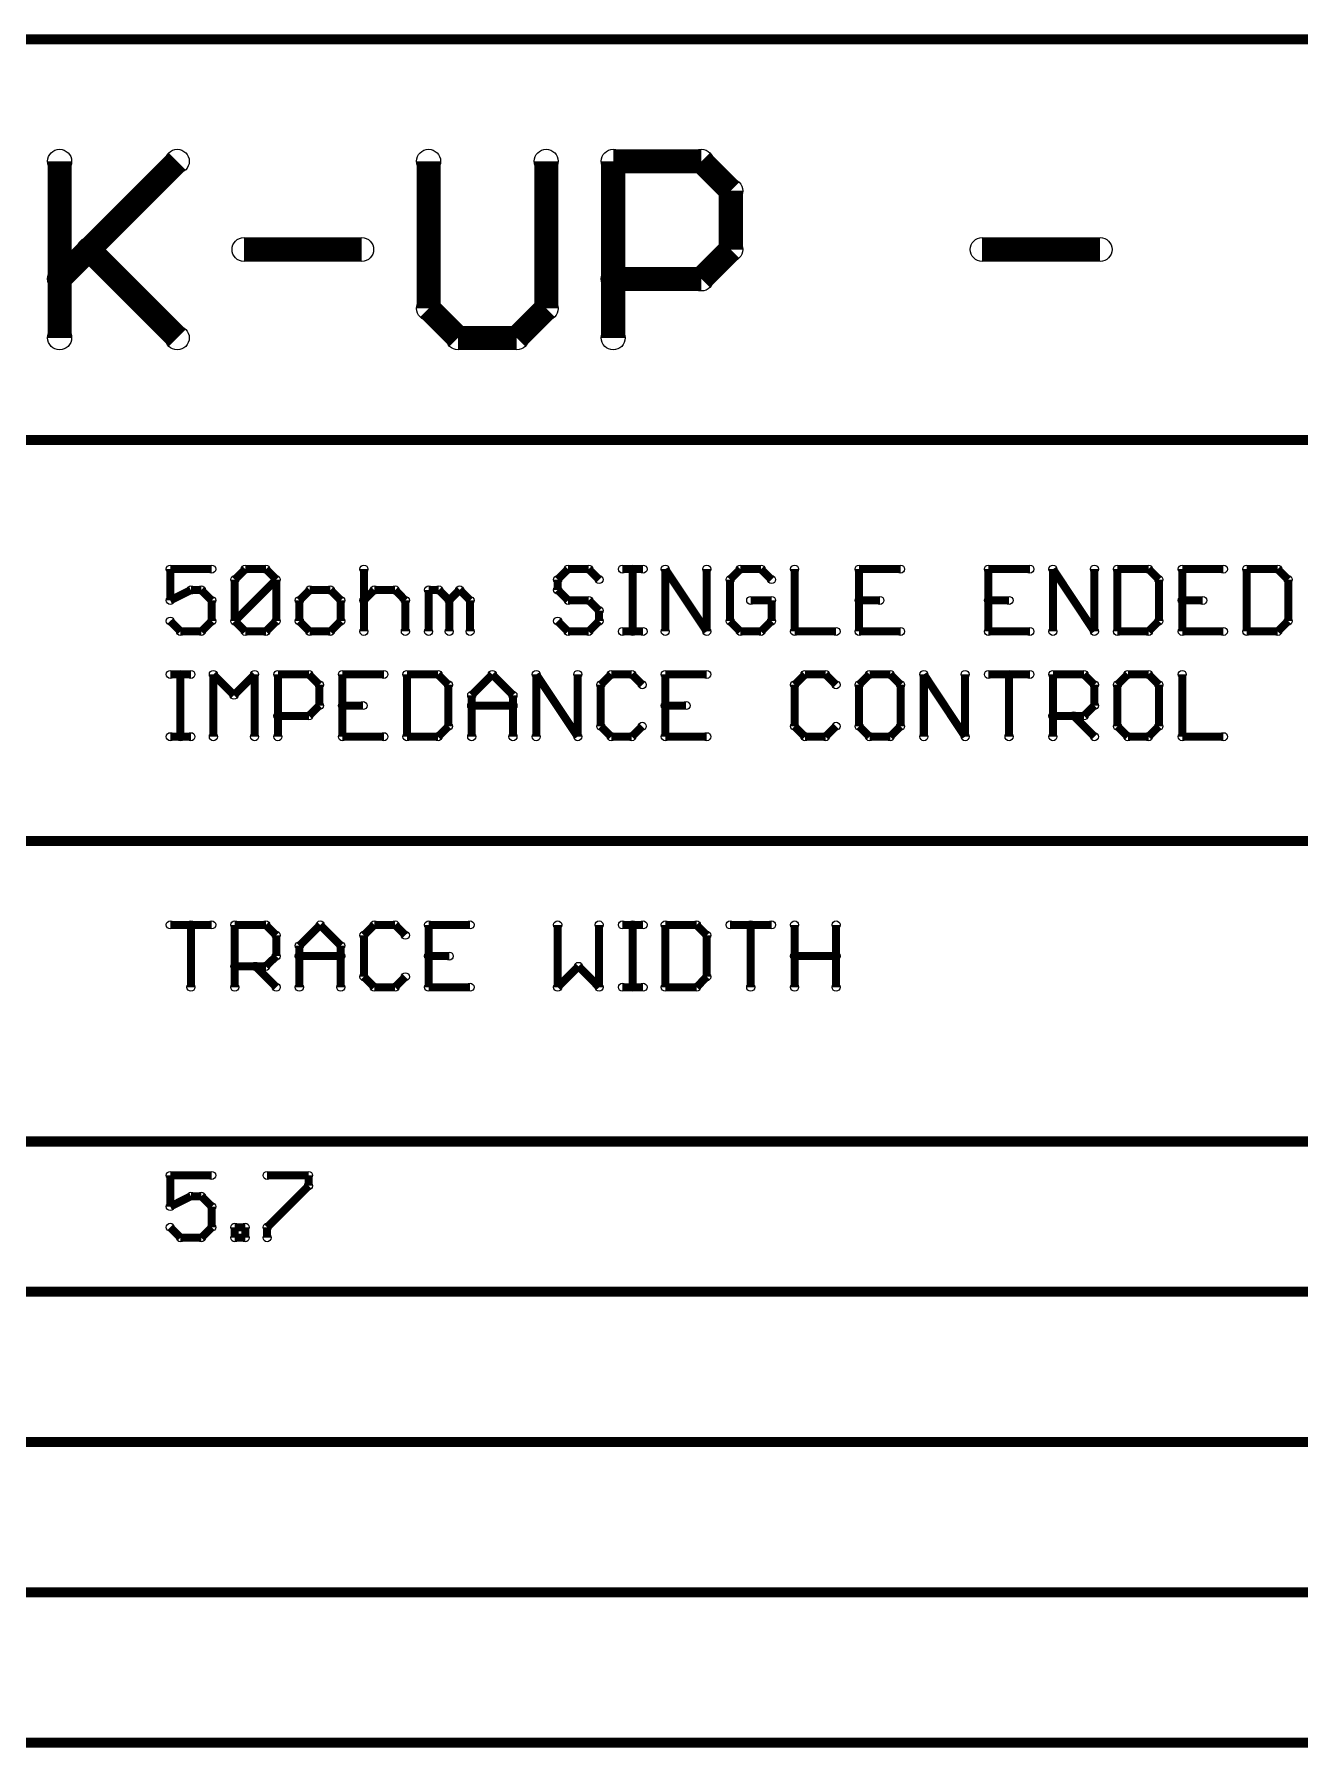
# Model space of a CAD drawing. Extents: x 0 to 123, y 0 to 26.
# Drawn here: x 57.04 to 73.08, y 4.15 to 25.87 of the extents above; entities that cross this region are included whole.
import ezdxf

# ---------------------------------------------------------------- set-up
doc = ezdxf.new("R2010")
doc.units = 0
doc.layers.get('0').update_dxf_attribs({"linetype": 'CONTINUOUS'})
doc.layers.add('XIAOESP32C3_GTO', color=3, linetype='CONTINUOUS')

# ---------------------------------------------------------------- blocks, each defined once
blk = doc.blocks.new('ROUND_16')
blk.add_circle((0, 0), 0.152)
blk = doc.blocks.new('ROUND_2')
blk.add_circle((0, 0), 0.0508)

msp = doc.modelspace()

# ---------------------------------------------------------------- linework, layer by layer
at = {"layer": 'XIAOESP32C3_GTO'}
for points, const_width in [([(122.85218, 25.80386), (27.60218, 25.80386)], 0.127), ([(57.3659, 22.01926), (57.3659, 24.257)], 0.3048), ([(57.3659, 22.76602), (58.85688, 24.257)], 0.3048), ([(62.04204, 24.257), (62.04204, 22.39264)], 0.3048), ([(63.53302, 22.39264), (63.53302, 24.257)], 0.3048), ([(64.38138, 24.257), (65.49898, 24.257)], 0.3048), ([(64.38138, 22.01926), (64.38138, 24.257)], 0.3048), ([(65.49898, 24.257), (65.87236, 23.88362)], 0.3048), ([(65.87236, 23.88362), (65.87236, 23.1394)], 0.3048), ([(58.85688, 22.01926), (57.73674, 23.1394)], 0.3048), ([(61.19368, 23.1394), (59.7027, 23.1394)], 0.3048), ([(65.87236, 23.1394), (65.49898, 22.76602)], 0.3048), ([(69.05752, 23.1394), (70.55104, 23.1394)], 0.3048), ([(65.49898, 22.76602), (64.38138, 22.76602)], 0.3048), ([(62.04204, 22.39264), (62.41542, 22.01926)], 0.3048), ([(63.15964, 22.01926), (63.53302, 22.39264)], 0.3048), ([(62.41542, 22.01926), (63.15964, 22.01926)], 0.3048), ([(56.81218, 20.72386), (79.03718, 20.72386)], 0.127), ([(59.29376, 19.0881), (58.76798, 19.0881)], 0.1016), ([(58.76798, 19.0881), (58.76798, 18.69186)], 0.1016), ([(59.58586, 18.95602), (59.71794, 19.0881)], 0.1016), ([(59.71794, 19.0881), (59.97956, 19.0881)], 0.1016), ([(59.97956, 19.0881), (60.11164, 18.95602)], 0.1016), ([(61.22162, 19.0881), (61.22162, 18.29816)], 0.1016), ([(63.6778, 18.95602), (63.80988, 19.0881)], 0.1016), ([(63.80988, 19.0881), (64.0715, 19.0881)], 0.1016), ([(64.0715, 19.0881), (64.20358, 18.95602)], 0.1016), ([(64.49822, 19.0881), (64.75984, 19.0881)], 0.1016), ([(64.62776, 19.0881), (64.62776, 18.29816)], 0.1016), ([(65.04178, 18.29816), (65.04178, 19.0881)], 0.1016), ([(65.04178, 19.0881), (65.56756, 18.29816)], 0.1016), ([(65.56756, 18.29816), (65.56756, 19.0881)], 0.1016), ([(65.8622, 18.95602), (65.99174, 19.0881)], 0.1016), ([(65.99174, 19.0881), (66.2559, 19.0881)], 0.1016), ([(66.2559, 19.0881), (66.38798, 18.95602)], 0.1016), ([(66.68008, 19.0881), (66.68008, 18.29816)], 0.1016), ([(67.49796, 18.29816), (67.49796, 19.0881)], 0.1016), ([(67.49796, 19.0881), (68.02374, 19.0881)], 0.1016), ([(69.13626, 19.0881), (69.13626, 18.29816)], 0.1016), ([(69.66204, 19.0881), (69.13626, 19.0881)], 0.1016), ([(69.95414, 18.29816), (69.95414, 19.0881)], 0.1016), ([(69.95414, 19.0881), (70.47992, 18.29816)], 0.1016), ([(70.47992, 18.29816), (70.47992, 19.0881)], 0.1016), ([(70.77202, 19.0881), (71.16572, 19.0881)], 0.1016), ([(70.77202, 18.29816), (70.77202, 19.0881)], 0.1016), ([(71.16572, 19.0881), (71.2978, 18.95602)], 0.1016), ([(71.59244, 19.0881), (71.59244, 18.29816)], 0.1016), ([(71.59244, 19.0881), (72.11568, 19.0881)], 0.1016), ([(72.80402, 19.0881), (72.41032, 19.0881)], 0.1016), ([(72.41032, 19.0881), (72.41032, 18.29816)], 0.1016), ([(72.9361, 18.95602), (72.80402, 19.0881)], 0.1016), ([(60.11164, 18.95602), (59.58586, 18.43024)], 0.1016), ([(59.58586, 18.43024), (59.58586, 18.95602)], 0.1016), ([(60.11164, 18.43024), (60.11164, 18.95602)], 0.1016), ([(63.6778, 18.82394), (63.6778, 18.95602)], 0.1016), ([(65.8622, 18.95602), (65.8622, 18.43024)], 0.1016), ([(71.2978, 18.95602), (71.2978, 18.43024)], 0.1016), ([(72.9361, 18.43024), (72.9361, 18.95602)], 0.1016), ([(58.76798, 18.69186), (59.0296, 18.82394)], 0.1016), ([(59.0296, 18.82394), (59.16168, 18.82394)], 0.1016), ([(59.16168, 18.82394), (59.29376, 18.69186)], 0.1016), ([(59.29376, 18.69186), (59.29376, 18.43024)], 0.1016), ([(60.53582, 18.82394), (60.40374, 18.69186)], 0.1016), ([(60.40374, 18.69186), (60.40374, 18.43024)], 0.1016), ([(60.79744, 18.82394), (60.53582, 18.82394)], 0.1016), ([(60.92952, 18.69186), (60.79744, 18.82394)], 0.1016), ([(60.92952, 18.43024), (60.92952, 18.69186)], 0.1016), ([(61.22162, 18.69186), (61.3537, 18.82394)], 0.1016), ([(61.3537, 18.82394), (61.61786, 18.82394)], 0.1016), ([(61.61786, 18.82394), (61.7474, 18.69186)], 0.1016), ([(61.7474, 18.69186), (61.7474, 18.29816)], 0.1016), ([(62.04204, 18.29816), (62.04204, 18.82394)], 0.1016), ([(62.04204, 18.82394), (62.17158, 18.82394)], 0.1016), ([(62.17158, 18.82394), (62.30366, 18.69186)], 0.1016), ([(62.30366, 18.69186), (62.43574, 18.82394)], 0.1016), ([(62.30366, 18.29816), (62.30366, 18.69186)], 0.1016), ([(62.43574, 18.82394), (62.56782, 18.69186)], 0.1016), ([(62.56782, 18.69186), (62.56782, 18.29816)], 0.1016), ([(63.80988, 18.69186), (63.6778, 18.82394)], 0.1016), ([(64.0715, 18.69186), (63.80988, 18.69186)], 0.1016), ([(64.20358, 18.56232), (64.0715, 18.69186)], 0.1016), ([(66.38798, 18.69186), (66.12382, 18.69186)], 0.1016), ([(66.38798, 18.43024), (66.38798, 18.69186)], 0.1016), ([(67.76212, 18.69186), (67.49796, 18.69186)], 0.1016), ([(69.13626, 18.69186), (69.39788, 18.69186)], 0.1016), ([(71.85406, 18.69186), (71.59244, 18.69186)], 0.1016), ([(58.89752, 18.29816), (58.76798, 18.43024)], 0.1016), ([(59.29376, 18.43024), (59.16168, 18.29816)], 0.1016), ([(59.58586, 18.43024), (59.71794, 18.29816)], 0.1016), ([(59.97956, 18.29816), (60.11164, 18.43024)], 0.1016), ([(60.40374, 18.43024), (60.53582, 18.29816)], 0.1016), ([(60.79744, 18.29816), (60.92952, 18.43024)], 0.1016), ([(63.6778, 18.43024), (63.80988, 18.29816)], 0.1016), ([(64.0715, 18.29816), (64.20358, 18.43024)], 0.1016), ([(64.20358, 18.43024), (64.20358, 18.56232)], 0.1016), ([(65.8622, 18.43024), (65.99174, 18.29816)], 0.1016), ([(66.2559, 18.29816), (66.38798, 18.43024)], 0.1016), ([(71.2978, 18.43024), (71.16572, 18.29816)], 0.1016), ([(72.80402, 18.29816), (72.9361, 18.43024)], 0.1016), ([(59.16168, 18.29816), (58.89752, 18.29816)], 0.1016), ([(59.71794, 18.29816), (59.97956, 18.29816)], 0.1016), ([(60.53582, 18.29816), (60.79744, 18.29816)], 0.1016), ([(63.80988, 18.29816), (64.0715, 18.29816)], 0.1016), ([(64.49822, 18.29816), (64.75984, 18.29816)], 0.1016), ([(65.99174, 18.29816), (66.2559, 18.29816)], 0.1016), ([(66.68008, 18.29816), (67.20586, 18.29816)], 0.1016), ([(67.49796, 18.29816), (68.02374, 18.29816)], 0.1016), ([(69.13626, 18.29816), (69.66204, 18.29816)], 0.1016), ([(71.16572, 18.29816), (70.77202, 18.29816)], 0.1016), ([(71.59244, 18.29816), (72.11568, 18.29816)], 0.1016), ([(72.41032, 18.29816), (72.80402, 18.29816)], 0.1016), ([(58.76798, 17.7546), (59.0296, 17.7546)], 0.1016), ([(58.89752, 16.96466), (58.89752, 17.7546)], 0.1016), ([(59.31408, 17.7546), (59.5757, 17.49044)], 0.1016), ([(59.31408, 17.7546), (59.31408, 16.96466)], 0.1016), ([(59.5757, 17.49044), (59.83732, 17.7546)], 0.1016), ([(59.83732, 17.7546), (59.83732, 16.96466)], 0.1016), ([(60.13196, 16.96466), (60.13196, 17.7546)], 0.1016), ([(60.13196, 17.7546), (60.52566, 17.7546)], 0.1016), ([(60.52566, 17.7546), (60.65774, 17.62252)], 0.1016), ([(60.65774, 17.62252), (60.65774, 17.35836)], 0.1016), ([(60.94984, 17.7546), (60.94984, 16.96466)], 0.1016), ([(61.47562, 17.7546), (60.94984, 17.7546)], 0.1016), ([(62.16142, 17.7546), (61.76772, 17.7546)], 0.1016), ([(61.76772, 17.7546), (61.76772, 16.96466)], 0.1016), ([(62.2935, 17.62252), (62.16142, 17.7546)], 0.1016), ([(62.2935, 17.09674), (62.2935, 17.62252)], 0.1016), ([(62.58814, 17.49044), (62.84976, 17.7546)], 0.1016), ([(62.84976, 17.7546), (63.11138, 17.49044)], 0.1016), ([(63.40602, 16.96466), (63.40602, 17.7546)], 0.1016), ([(63.40602, 17.7546), (63.9318, 16.96466)], 0.1016), ([(63.9318, 16.96466), (63.9318, 17.7546)], 0.1016), ([(64.35598, 17.7546), (64.2239, 17.62252)], 0.1016), ([(64.2239, 17.62252), (64.2239, 17.09674)], 0.1016), ([(64.6176, 17.7546), (64.35598, 17.7546)], 0.1016), ([(64.74968, 17.62252), (64.6176, 17.7546)], 0.1016), ([(65.04178, 16.96466), (65.04178, 17.7546)], 0.1016), ([(65.04178, 17.7546), (65.56756, 17.7546)], 0.1016), ([(66.81216, 17.7546), (66.68008, 17.62252)], 0.1016), ([(66.68008, 17.62252), (66.68008, 17.09674)], 0.1016), ([(67.07378, 17.7546), (66.81216, 17.7546)], 0.1016), ([(67.20586, 17.62252), (67.07378, 17.7546)], 0.1016), ([(67.63004, 17.7546), (67.49796, 17.62252)], 0.1016), ([(67.49796, 17.62252), (67.49796, 17.09674)], 0.1016), ([(67.89166, 17.7546), (67.63004, 17.7546)], 0.1016), ([(68.02374, 17.62252), (67.89166, 17.7546)], 0.1016), ([(68.02374, 17.09674), (68.02374, 17.62252)], 0.1016), ([(68.31838, 17.7546), (68.84162, 16.96466)], 0.1016), ([(68.31838, 16.96466), (68.31838, 17.7546)], 0.1016), ([(68.84162, 16.96466), (68.84162, 17.7546)], 0.1016), ([(69.13626, 17.7546), (69.66204, 17.7546)], 0.1016), ([(69.39788, 17.7546), (69.39788, 16.96466)], 0.1016), ([(70.34784, 17.7546), (69.95414, 17.7546)], 0.1016), ([(69.95414, 17.7546), (69.95414, 16.96466)], 0.1016), ([(70.47992, 17.62252), (70.34784, 17.7546)], 0.1016), ([(70.47992, 17.35836), (70.47992, 17.62252)], 0.1016), ([(70.9041, 17.7546), (70.77202, 17.62252)], 0.1016), ([(70.77202, 17.62252), (70.77202, 17.09674)], 0.1016), ([(71.16572, 17.7546), (70.9041, 17.7546)], 0.1016), ([(71.2978, 17.62252), (71.16572, 17.7546)], 0.1016), ([(71.2978, 17.09674), (71.2978, 17.62252)], 0.1016), ([(71.59244, 16.96466), (71.59244, 17.7546)], 0.1016), ([(60.65774, 17.35836), (60.52566, 17.22882)], 0.1016), ([(60.94984, 17.35836), (61.21146, 17.35836)], 0.1016), ([(62.58814, 16.96466), (62.58814, 17.49044)], 0.1016), ([(63.11138, 17.35836), (62.58814, 17.35836)], 0.1016), ([(63.11138, 17.49044), (63.11138, 16.96466)], 0.1016), ([(65.30594, 17.35836), (65.04178, 17.35836)], 0.1016), ([(70.34784, 17.22882), (70.47992, 17.35836)], 0.1016), ([(60.52566, 17.22882), (60.13196, 17.22882)], 0.1016), ([(69.95414, 17.22882), (70.34784, 17.22882)], 0.1016), ([(70.2183, 17.22882), (70.47992, 16.96466)], 0.1016), ([(58.76798, 16.96466), (59.0296, 16.96466)], 0.1016), ([(60.94984, 16.96466), (61.47562, 16.96466)], 0.1016), ([(61.76772, 16.96466), (62.16142, 16.96466)], 0.1016), ([(62.16142, 16.96466), (62.2935, 17.09674)], 0.1016), ([(64.2239, 17.09674), (64.35598, 16.96466)], 0.1016), ([(64.35598, 16.96466), (64.6176, 16.96466)], 0.1016), ([(64.6176, 16.96466), (64.74968, 17.09674)], 0.1016), ([(65.04178, 16.96466), (65.56756, 16.96466)], 0.1016), ([(66.68008, 17.09674), (66.81216, 16.96466)], 0.1016), ([(66.81216, 16.96466), (67.07378, 16.96466)], 0.1016), ([(67.07378, 16.96466), (67.20586, 17.09674)], 0.1016), ([(67.49796, 17.09674), (67.63004, 16.96466)], 0.1016), ([(67.63004, 16.96466), (67.89166, 16.96466)], 0.1016), ([(67.89166, 16.96466), (68.02374, 17.09674)], 0.1016), ([(70.77202, 17.09674), (70.9041, 16.96466)], 0.1016), ([(70.9041, 16.96466), (71.16572, 16.96466)], 0.1016), ([(71.16572, 16.96466), (71.2978, 17.09674)], 0.1016), ([(71.59244, 16.96466), (72.11568, 16.96466)], 0.1016), ([(122.85218, 15.64386), (42.20718, 15.64386)], 0.127), ([(59.29376, 14.5796), (58.76798, 14.5796)], 0.1016), ([(59.0296, 14.5796), (59.0296, 13.78966)], 0.1016), ([(59.58586, 13.78966), (59.58586, 14.5796)], 0.1016), ([(59.58586, 14.5796), (59.97956, 14.5796)], 0.1016), ([(59.97956, 14.5796), (60.11164, 14.44752)], 0.1016), ([(60.40374, 14.31544), (60.6679, 14.5796)], 0.1016), ([(60.6679, 14.5796), (60.92952, 14.31544)], 0.1016), ([(61.22162, 14.44752), (61.3537, 14.5796)], 0.1016), ([(61.3537, 14.5796), (61.61786, 14.5796)], 0.1016), ([(61.61786, 14.5796), (61.7474, 14.44752)], 0.1016), ([(62.56782, 14.5796), (62.04204, 14.5796)], 0.1016), ([(62.04204, 14.5796), (62.04204, 13.78966)], 0.1016), ([(63.6778, 13.78966), (63.6778, 14.5796)], 0.1016), ([(64.20358, 14.5796), (64.20358, 13.78966)], 0.1016), ([(64.49822, 14.5796), (64.75984, 14.5796)], 0.1016), ([(64.62776, 13.78966), (64.62776, 14.5796)], 0.1016), ([(65.04178, 13.78966), (65.04178, 14.5796)], 0.1016), ([(65.04178, 14.5796), (65.43802, 14.5796)], 0.1016), ([(65.43802, 14.5796), (65.56756, 14.44752)], 0.1016), ([(66.38798, 14.5796), (65.8622, 14.5796)], 0.1016), ([(66.12382, 14.5796), (66.12382, 13.78966)], 0.1016), ([(66.68008, 13.78966), (66.68008, 14.5796)], 0.1016), ([(67.20586, 13.78966), (67.20586, 14.5796)], 0.1016), ([(60.11164, 14.44752), (60.11164, 14.18336)], 0.1016), ([(60.40374, 13.78966), (60.40374, 14.31544)], 0.1016), ([(60.92952, 14.31544), (60.92952, 13.78966)], 0.1016), ([(61.22162, 13.92174), (61.22162, 14.44752)], 0.1016), ([(65.56756, 14.44752), (65.56756, 13.92174)], 0.1016), ([(60.11164, 14.18336), (59.97956, 14.05382)], 0.1016), ([(60.92952, 14.18336), (60.40374, 14.18336)], 0.1016), ([(62.04204, 14.18336), (62.30366, 14.18336)], 0.1016), ([(67.20586, 14.18336), (66.68008, 14.18336)], 0.1016), ([(59.97956, 14.05382), (59.58586, 14.05382)], 0.1016), ([(59.84748, 14.05382), (60.11164, 13.78966)], 0.1016), ([(61.3537, 13.78966), (61.22162, 13.92174)], 0.1016), ([(61.7474, 13.92174), (61.61786, 13.78966)], 0.1016), ([(63.94196, 14.05382), (63.6778, 13.78966)], 0.1016), ([(64.20358, 13.78966), (63.94196, 14.05382)], 0.1016), ([(65.56756, 13.92174), (65.43802, 13.78966)], 0.1016), ([(61.61786, 13.78966), (61.3537, 13.78966)], 0.1016), ([(62.04204, 13.78966), (62.56782, 13.78966)], 0.1016), ([(64.75984, 13.78966), (64.49822, 13.78966)], 0.1016), ([(65.43802, 13.78966), (65.04178, 13.78966)], 0.1016), ([(122.85218, 11.83386), (27.60218, 11.83386)], 0.127), ([(58.76798, 11.4046), (58.76798, 11.00836)], 0.1016), ([(59.29376, 11.4046), (58.76798, 11.4046)], 0.1016), ([(60.52058, 11.4046), (59.9948, 11.4046)], 0.1016), ([(59.9948, 10.74674), (60.52058, 11.27252)], 0.1016), ([(60.52058, 11.27252), (60.52058, 11.4046)], 0.1016), ([(58.76798, 11.00836), (59.0296, 11.14044)], 0.1016), ([(59.0296, 11.14044), (59.16168, 11.14044)], 0.1016), ([(59.16168, 11.14044), (59.29376, 11.00836)], 0.1016), ([(59.29376, 11.00836), (59.29376, 10.74674)], 0.1016), ([(58.89752, 10.61466), (58.76798, 10.74674)], 0.1016), ([(59.16168, 10.61466), (58.89752, 10.61466)], 0.1016), ([(59.29376, 10.74674), (59.16168, 10.61466)], 0.1016), ([(59.58586, 10.74674), (59.58586, 10.61466)], 0.1016), ([(59.71794, 10.74674), (59.58586, 10.74674)], 0.1016), ([(59.58586, 10.61466), (59.71794, 10.61466)], 0.1016), ([(59.71794, 10.61466), (59.71794, 10.74674)], 0.1016), ([(59.9948, 10.74674), (59.9948, 10.61466)], 0.1016), ([(27.60218, 9.92886), (122.85218, 9.92886)], 0.127), ([(122.85218, 8.02386), (27.60218, 8.02386)], 0.127), ([(27.60218, 6.11886), (122.85218, 6.11886)], 0.127), ([(56.81218, 4.21386), (79.03718, 4.21386)], 0.127)]:
    msp.add_lwpolyline(points, dxfattribs=dict(at, const_width=const_width))

# ---------------------------------------------------------------- block references
for name, p in [('ROUND_16', (57.3659, 24.257)), ('ROUND_16', (58.85688, 24.257)), ('ROUND_16', (62.04204, 24.257)), ('ROUND_16', (63.53302, 24.257)), ('ROUND_16', (64.38138, 24.257)), ('ROUND_16', (64.38138, 24.257)), ('ROUND_16', (65.49898, 24.257)), ('ROUND_16', (65.87236, 23.88362)), ('ROUND_16', (57.73674, 23.1394)), ('ROUND_16', (59.7027, 23.1394)), ('ROUND_16', (61.19368, 23.1394)), ('ROUND_16', (65.87236, 23.1394)), ('ROUND_16', (69.05752, 23.1394)), ('ROUND_16', (70.55104, 23.1394)), ('ROUND_16', (57.3659, 22.76602)), ('ROUND_16', (64.38138, 22.76602)), ('ROUND_16', (65.49898, 22.76602)), ('ROUND_16', (62.04204, 22.39264)), ('ROUND_16', (63.53302, 22.39264)), ('ROUND_16', (57.3659, 22.01926)), ('ROUND_16', (58.85688, 22.01926)), ('ROUND_16', (62.41542, 22.01926)), ('ROUND_16', (63.15964, 22.01926)), ('ROUND_16', (64.38138, 22.01926)), ('ROUND_2', (58.76798, 19.0881)), ('ROUND_2', (59.29376, 19.0881)), ('ROUND_2', (59.71794, 19.0881)), ('ROUND_2', (59.97956, 19.0881)), ('ROUND_2', (61.22162, 19.0881)), ('ROUND_2', (63.80988, 19.0881)), ('ROUND_2', (64.0715, 19.0881)), ('ROUND_2', (64.49822, 19.0881)), ('ROUND_2', (64.62776, 19.0881)), ('ROUND_2', (64.75984, 19.0881)), ('ROUND_2', (65.04178, 19.0881)), ('ROUND_2', (65.56756, 19.0881)), ('ROUND_2', (65.99174, 19.0881)), ('ROUND_2', (66.2559, 19.0881)), ('ROUND_2', (66.68008, 19.0881)), ('ROUND_2', (67.49796, 19.0881)), ('ROUND_2', (68.02374, 19.0881)), ('ROUND_2', (69.13626, 19.0881)), ('ROUND_2', (69.13626, 19.0881)), ('ROUND_2', (69.66204, 19.0881)), ('ROUND_2', (69.95414, 19.0881)), ('ROUND_2', (70.47992, 19.0881)), ('ROUND_2', (70.77202, 19.0881)), ('ROUND_2', (70.77202, 19.0881)), ('ROUND_2', (71.16572, 19.0881)), ('ROUND_2', (71.59244, 19.0881)), ('ROUND_2', (71.59244, 19.0881)), ('ROUND_2', (72.11568, 19.0881)), ('ROUND_2', (72.41032, 19.0881)), ('ROUND_2', (72.80402, 19.0881)), ('ROUND_2', (59.58586, 18.95602)), ('ROUND_2', (60.11164, 18.95602)), ('ROUND_2', (60.11164, 18.95602)), ('ROUND_2', (63.6778, 18.95602)), ('ROUND_2', (64.20358, 18.95602)), ('ROUND_2', (65.8622, 18.95602)), ('ROUND_2', (65.8622, 18.95602)), ('ROUND_2', (66.38798, 18.95602)), ('ROUND_2', (71.2978, 18.95602)), ('ROUND_2', (72.9361, 18.95602)), ('ROUND_2', (58.76798, 18.69186)), ('ROUND_2', (58.76798, 18.69186)), ('ROUND_2', (59.0296, 18.82394)), ('ROUND_2', (59.16168, 18.82394)), ('ROUND_2', (59.29376, 18.69186)), ('ROUND_2', (60.40374, 18.69186)), ('ROUND_2', (60.40374, 18.69186)), ('ROUND_2', (60.53582, 18.82394)), ('ROUND_2', (60.79744, 18.82394)), ('ROUND_2', (60.92952, 18.69186)), ('ROUND_2', (61.22162, 18.69186)), ('ROUND_2', (61.3537, 18.82394)), ('ROUND_2', (61.61786, 18.82394)), ('ROUND_2', (61.7474, 18.69186)), ('ROUND_2', (62.04204, 18.82394)), ('ROUND_2', (62.17158, 18.82394)), ('ROUND_2', (62.30366, 18.69186)), ('ROUND_2', (62.30366, 18.69186)), ('ROUND_2', (62.43574, 18.82394)), ('ROUND_2', (62.56782, 18.69186)), ('ROUND_2', (63.6778, 18.82394)), ('ROUND_2', (63.80988, 18.69186)), ('ROUND_2', (64.0715, 18.69186)), ('ROUND_2', (66.12382, 18.69186)), ('ROUND_2', (66.38798, 18.69186)), ('ROUND_2', (67.49796, 18.69186)), ('ROUND_2', (67.76212, 18.69186)), ('ROUND_2', (69.13626, 18.69186)), ('ROUND_2', (69.39788, 18.69186)), ('ROUND_2', (71.59244, 18.69186)), ('ROUND_2', (71.85406, 18.69186)), ('ROUND_2', (58.76798, 18.43024)), ('ROUND_2', (59.29376, 18.43024)), ('ROUND_2', (59.58586, 18.43024)), ('ROUND_2', (59.58586, 18.43024)), ('ROUND_2', (60.11164, 18.43024)), ('ROUND_2', (60.40374, 18.43024)), ('ROUND_2', (60.92952, 18.43024)), ('ROUND_2', (63.6778, 18.43024)), ('ROUND_2', (64.20358, 18.56232)), ('ROUND_2', (64.20358, 18.43024)), ('ROUND_2', (65.8622, 18.43024)), ('ROUND_2', (66.38798, 18.43024)), ('ROUND_2', (71.2978, 18.43024)), ('ROUND_2', (72.9361, 18.43024)), ('ROUND_2', (58.89752, 18.29816)), ('ROUND_2', (59.16168, 18.29816)), ('ROUND_2', (59.16168, 18.29816)), ('ROUND_2', (59.71794, 18.29816)), ('ROUND_2', (59.97956, 18.29816)), ('ROUND_2', (60.53582, 18.29816)), ('ROUND_2', (60.79744, 18.29816)), ('ROUND_2', (61.22162, 18.29816)), ('ROUND_2', (61.7474, 18.29816)), ('ROUND_2', (62.04204, 18.29816)), ('ROUND_2', (62.30366, 18.29816)), ('ROUND_2', (62.56782, 18.29816)), ('ROUND_2', (63.80988, 18.29816)), ('ROUND_2', (64.0715, 18.29816)), ('ROUND_2', (64.49822, 18.29816)), ('ROUND_2', (64.62776, 18.29816)), ('ROUND_2', (64.75984, 18.29816)), ('ROUND_2', (65.04178, 18.29816)), ('ROUND_2', (65.56756, 18.29816)), ('ROUND_2', (65.99174, 18.29816)), ('ROUND_2', (66.2559, 18.29816)), ('ROUND_2', (66.68008, 18.29816)), ('ROUND_2', (67.20586, 18.29816)), ('ROUND_2', (67.49796, 18.29816)), ('ROUND_2', (67.49796, 18.29816)), ('ROUND_2', (68.02374, 18.29816)), ('ROUND_2', (69.13626, 18.29816)), ('ROUND_2', (69.66204, 18.29816)), ('ROUND_2', (69.95414, 18.29816)), ('ROUND_2', (70.47992, 18.29816)), ('ROUND_2', (70.77202, 18.29816)), ('ROUND_2', (71.16572, 18.29816)), ('ROUND_2', (71.59244, 18.29816)), ('ROUND_2', (72.11568, 18.29816)), ('ROUND_2', (72.41032, 18.29816)), ('ROUND_2', (72.41032, 18.29816)), ('ROUND_2', (72.80402, 18.29816)), ('ROUND_2', (58.76798, 17.7546)), ('ROUND_2', (58.89752, 17.7546)), ('ROUND_2', (59.0296, 17.7546)), ('ROUND_2', (59.31408, 17.7546)), ('ROUND_2', (59.31408, 17.7546)), ('ROUND_2', (59.83732, 17.7546)), ('ROUND_2', (60.13196, 17.7546)), ('ROUND_2', (60.52566, 17.7546)), ('ROUND_2', (60.65774, 17.62252)), ('ROUND_2', (60.94984, 17.7546)), ('ROUND_2', (60.94984, 17.7546)), ('ROUND_2', (61.47562, 17.7546)), ('ROUND_2', (61.76772, 17.7546)), ('ROUND_2', (62.16142, 17.7546)), ('ROUND_2', (62.2935, 17.62252)), ('ROUND_2', (62.84976, 17.7546)), ('ROUND_2', (63.40602, 17.7546)), ('ROUND_2', (63.9318, 17.7546)), ('ROUND_2', (64.2239, 17.62252)), ('ROUND_2', (64.2239, 17.62252)), ('ROUND_2', (64.35598, 17.7546)), ('ROUND_2', (64.6176, 17.7546)), ('ROUND_2', (64.74968, 17.62252)), ('ROUND_2', (65.04178, 17.7546)), ('ROUND_2', (65.56756, 17.7546)), ('ROUND_2', (66.68008, 17.62252)), ('ROUND_2', (66.81216, 17.7546)), ('ROUND_2', (67.07378, 17.7546)), ('ROUND_2', (67.20586, 17.62252)), ('ROUND_2', (67.49796, 17.62252)), ('ROUND_2', (67.63004, 17.7546)), ('ROUND_2', (67.89166, 17.7546)), ('ROUND_2', (68.02374, 17.62252)), ('ROUND_2', (68.02374, 17.62252)), ('ROUND_2', (68.31838, 17.7546)), ('ROUND_2', (68.31838, 17.7546)), ('ROUND_2', (68.84162, 17.7546)), ('ROUND_2', (69.13626, 17.7546)), ('ROUND_2', (69.39788, 17.7546)), ('ROUND_2', (69.66204, 17.7546)), ('ROUND_2', (69.95414, 17.7546)), ('ROUND_2', (70.34784, 17.7546)), ('ROUND_2', (70.47992, 17.62252)), ('ROUND_2', (70.77202, 17.62252)), ('ROUND_2', (70.9041, 17.7546)), ('ROUND_2', (71.16572, 17.7546)), ('ROUND_2', (71.2978, 17.62252)), ('ROUND_2', (71.59244, 17.7546)), ('ROUND_2', (59.5757, 17.49044)), ('ROUND_2', (60.65774, 17.35836)), ('ROUND_2', (60.94984, 17.35836)), ('ROUND_2', (61.21146, 17.35836)), ('ROUND_2', (62.58814, 17.49044)), ('ROUND_2', (62.58814, 17.35836)), ('ROUND_2', (63.11138, 17.49044)), ('ROUND_2', (63.11138, 17.35836)), ('ROUND_2', (65.04178, 17.35836)), ('ROUND_2', (65.30594, 17.35836)), ('ROUND_2', (70.47992, 17.35836)), ('ROUND_2', (60.13196, 17.22882)), ('ROUND_2', (60.52566, 17.22882)), ('ROUND_2', (69.95414, 17.22882)), ('ROUND_2', (70.2183, 17.22882)), ('ROUND_2', (70.34784, 17.22882)), ('ROUND_2', (58.76798, 16.96466)), ('ROUND_2', (58.89752, 16.96466)), ('ROUND_2', (59.0296, 16.96466)), ('ROUND_2', (59.31408, 16.96466)), ('ROUND_2', (59.83732, 16.96466)), ('ROUND_2', (60.13196, 16.96466)), ('ROUND_2', (60.94984, 16.96466)), ('ROUND_2', (61.47562, 16.96466)), ('ROUND_2', (61.76772, 16.96466)), ('ROUND_2', (61.76772, 16.96466)), ('ROUND_2', (62.16142, 16.96466)), ('ROUND_2', (62.2935, 17.09674)), ('ROUND_2', (62.58814, 16.96466)), ('ROUND_2', (63.11138, 16.96466)), ('ROUND_2', (63.40602, 16.96466)), ('ROUND_2', (63.9318, 16.96466)), ('ROUND_2', (64.2239, 17.09674)), ('ROUND_2', (64.35598, 16.96466)), ('ROUND_2', (64.6176, 16.96466)), ('ROUND_2', (64.74968, 17.09674)), ('ROUND_2', (65.04178, 16.96466)), ('ROUND_2', (65.04178, 16.96466)), ('ROUND_2', (65.56756, 16.96466)), ('ROUND_2', (66.68008, 17.09674)), ('ROUND_2', (66.81216, 16.96466)), ('ROUND_2', (67.07378, 16.96466)), ('ROUND_2', (67.20586, 17.09674)), ('ROUND_2', (67.49796, 17.09674)), ('ROUND_2', (67.63004, 16.96466)), ('ROUND_2', (67.89166, 16.96466)), ('ROUND_2', (68.02374, 17.09674)), ('ROUND_2', (68.31838, 16.96466)), ('ROUND_2', (68.84162, 16.96466)), ('ROUND_2', (68.84162, 16.96466)), ('ROUND_2', (69.39788, 16.96466)), ('ROUND_2', (69.95414, 16.96466)), ('ROUND_2', (70.47992, 16.96466)), ('ROUND_2', (70.77202, 17.09674)), ('ROUND_2', (70.77202, 17.09674)), ('ROUND_2', (70.9041, 16.96466)), ('ROUND_2', (71.16572, 16.96466)), ('ROUND_2', (71.2978, 17.09674)), ('ROUND_2', (71.59244, 16.96466)), ('ROUND_2', (71.59244, 16.96466)), ('ROUND_2', (72.11568, 16.96466)), ('ROUND_2', (58.76798, 14.5796)), ('ROUND_2', (59.0296, 14.5796)), ('ROUND_2', (59.29376, 14.5796)), ('ROUND_2', (59.58586, 14.5796)), ('ROUND_2', (59.97956, 14.5796)), ('ROUND_2', (60.6679, 14.5796)), ('ROUND_2', (61.3537, 14.5796)), ('ROUND_2', (61.61786, 14.5796)), ('ROUND_2', (62.04204, 14.5796)), ('ROUND_2', (62.56782, 14.5796)), ('ROUND_2', (63.6778, 14.5796)), ('ROUND_2', (64.20358, 14.5796)), ('ROUND_2', (64.49822, 14.5796)), ('ROUND_2', (64.62776, 14.5796)), ('ROUND_2', (64.75984, 14.5796)), ('ROUND_2', (65.04178, 14.5796)), ('ROUND_2', (65.43802, 14.5796)), ('ROUND_2', (65.8622, 14.5796)), ('ROUND_2', (66.12382, 14.5796)), ('ROUND_2', (66.38798, 14.5796)), ('ROUND_2', (66.68008, 14.5796)), ('ROUND_2', (67.20586, 14.5796)), ('ROUND_2', (60.11164, 14.44752)), ('ROUND_2', (60.40374, 14.31544)), ('ROUND_2', (60.40374, 14.31544)), ('ROUND_2', (60.92952, 14.31544)), ('ROUND_2', (61.22162, 14.44752)), ('ROUND_2', (61.7474, 14.44752)), ('ROUND_2', (65.56756, 14.44752)), ('ROUND_2', (60.11164, 14.18336)), ('ROUND_2', (60.11164, 14.18336)), ('ROUND_2', (60.40374, 14.18336)), ('ROUND_2', (60.92952, 14.18336)), ('ROUND_2', (62.04204, 14.18336)), ('ROUND_2', (62.30366, 14.18336)), ('ROUND_2', (66.68008, 14.18336)), ('ROUND_2', (67.20586, 14.18336)), ('ROUND_2', (59.58586, 14.05382)), ('ROUND_2', (59.84748, 14.05382)), ('ROUND_2', (59.97956, 14.05382)), ('ROUND_2', (61.22162, 13.92174)), ('ROUND_2', (61.7474, 13.92174)), ('ROUND_2', (63.94196, 14.05382)), ('ROUND_2', (65.56756, 13.92174)), ('ROUND_2', (65.56756, 13.92174)), ('ROUND_2', (59.0296, 13.78966)), ('ROUND_2', (59.58586, 13.78966)), ('ROUND_2', (60.11164, 13.78966)), ('ROUND_2', (60.40374, 13.78966)), ('ROUND_2', (60.92952, 13.78966)), ('ROUND_2', (61.3537, 13.78966)), ('ROUND_2', (61.61786, 13.78966)), ('ROUND_2', (62.04204, 13.78966)), ('ROUND_2', (62.56782, 13.78966)), ('ROUND_2', (63.6778, 13.78966)), ('ROUND_2', (64.20358, 13.78966)), ('ROUND_2', (64.49822, 13.78966)), ('ROUND_2', (64.62776, 13.78966)), ('ROUND_2', (64.75984, 13.78966)), ('ROUND_2', (65.04178, 13.78966)), ('ROUND_2', (65.43802, 13.78966)), ('ROUND_2', (66.12382, 13.78966)), ('ROUND_2', (66.68008, 13.78966)), ('ROUND_2', (67.20586, 13.78966)), ('ROUND_2', (58.76798, 11.4046)), ('ROUND_2', (58.76798, 11.4046)), ('ROUND_2', (59.29376, 11.4046)), ('ROUND_2', (59.9948, 11.4046)), ('ROUND_2', (60.52058, 11.4046)), ('ROUND_2', (60.52058, 11.27252)), ('ROUND_2', (59.0296, 11.14044)), ('ROUND_2', (59.16168, 11.14044)), ('ROUND_2', (58.76798, 11.00836)), ('ROUND_2', (59.29376, 11.00836)), ('ROUND_2', (58.76798, 10.74674)), ('ROUND_2', (58.89752, 10.61466)), ('ROUND_2', (59.16168, 10.61466)), ('ROUND_2', (59.29376, 10.74674)), ('ROUND_2', (59.58586, 10.74674)), ('ROUND_2', (59.58586, 10.74674)), ('ROUND_2', (59.58586, 10.61466)), ('ROUND_2', (59.71794, 10.74674)), ('ROUND_2', (59.71794, 10.61466)), ('ROUND_2', (59.9948, 10.74674)), ('ROUND_2', (59.9948, 10.74674)), ('ROUND_2', (59.9948, 10.61466))]:
    msp.add_blockref(name, p, dxfattribs=at)

doc.saveas('drawing.dxf')
